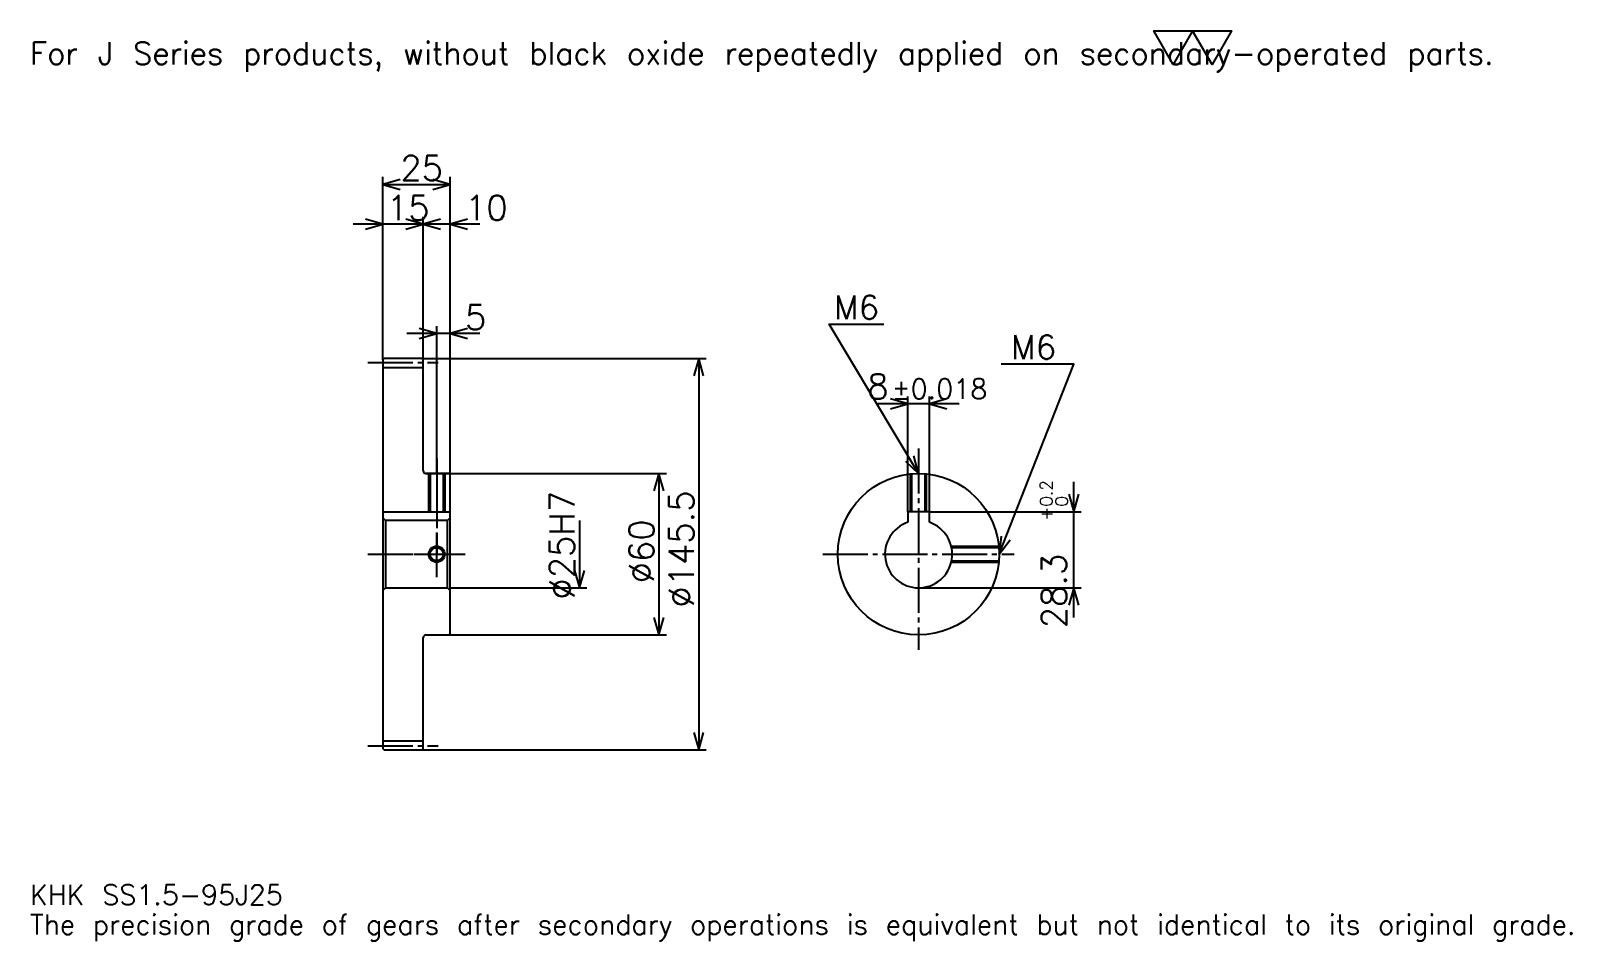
# Model space of a CAD drawing. Extents: x 19 to 592, y 7 to 345.
import ezdxf

# ---------------------------------------------------------------- set-up
doc = ezdxf.new("R2010")
doc.units = 0
doc.linetypes.add('DASHDOT', pattern=[22.173913, 16.630435, -1.847826, 1.847826, -1.847826])
doc.layers.get('0').update_dxf_attribs({"linetype": 'CONTINUOUS'})
doc.layers.add('DASHDOT', color=6, linetype='DASHDOT')
doc.styles.add('KANJI', font='TXT', dxfattribs={"bigfont": 'BIGFONT'})

msp = doc.modelspace()

# ---------------------------------------------------------------- linework, layer by layer
at = {"color": 5}
for p, q in [((149.67392, 223.347824), (149.67392, 290.793488)), ((149.67392, 288.021729), (174.67392, 288.021729)), ((174.67392, 223.347824), (174.67392, 290.793488)), ((164.67392, 223.347824), (164.67392, 276.010864)), ((175.76088, 273.239136), (138.58696, 273.239136)), ((185.76088, 273.239136), (153.58696, 273.239136)), ((169.67392, 223.347824), (169.67392, 235.358688)), ((185.76088, 232.586945), (158.58696, 232.586945)), ((149.67392, 222.847824), (149.67392, 223.347824)), ((164.17392, 223.347824), (174.67392, 223.347824)), ((164.67392, 222.847824), (164.67392, 223.347824)), ((169.67392, 180.597824), (169.67392, 223.347824)), ((169.67392, 180.597824), (169.67392, 223.347824)), ((174.67392, 223.347824), (269.836975, 223.347824)), ((174.67392, 180.097824), (174.67392, 223.347824)), ((267.065216, 223.347824), (267.065216, 77.847824)), ((363.891296, 206.467392), (333.717407, 206.467392)), ((344.804352, 166.397827), (344.804352, 209.239136)), ((352.804352, 166.397827), (352.804352, 209.239136)), ((165.67392, 180.597824), (174.67392, 180.597824)), ((174.67392, 180.597824), (255.054352, 180.597824)), ((252.282623, 180.597824), (252.282623, 120.597824)), ((406.521759, 127.010864), (406.521759, 177.484787)), ((352.804352, 166.397827), (409.293488, 166.397827)), ((222.717407, 163.097824), (222.717407, 138.097824)), ((174.67392, 138.097824), (225.489136, 138.097824)), ((348.804352, 138.097824), (409.293488, 138.097824)), ((165.67392, 120.597824), (174.67392, 120.597824)), ((174.67392, 120.597824), (255.054352, 120.597824)), ((164.17392, 77.847824), (174.67392, 77.847824)), ((174.67392, 77.847824), (269.836975, 77.847824))]:
    msp.add_line(p, q, dxfattribs=at)
at = {"color": 4}
for p, q in [((149.67392, 219.972824), (164.67392, 219.972824)), ((149.67392, 166.397827), (174.67392, 166.397827)), ((150.67392, 163.097824), (150.67392, 138.097824)), ((173.67392, 163.097824), (174.67392, 164.097824)), ((173.67392, 138.097824), (174.67392, 137.097824)), ((149.67392, 81.222824), (164.67392, 81.222824))]:
    msp.add_line(p, q, dxfattribs=at)
at = {"color": 7}
msp.add_lwpolyline([(443.478271, 332.608704), (436.271759, 345.100006), (465.097839, 345.100006), (457.891327, 332.608704), (450.684784, 345.100006), (443.478271, 332.608704)], dxfattribs=at)
at = {"color": 5}
for points in [[(156.141312, 289.869568), (149.67392, 288.021729), (156.141312, 286.17392)], [(168.206528, 286.17392), (174.67392, 288.021729), (168.206528, 289.869568)], [(143.206528, 271.391296), (149.67392, 273.239136), (143.206528, 275.086945)], [(158.206528, 271.391296), (164.67392, 273.239136), (158.206528, 275.086945)], [(171.141312, 275.086945), (164.67392, 273.239136), (171.141312, 271.391296)], [(181.141312, 275.086945), (174.67392, 273.239136), (181.141312, 271.391296)], [(348.804352, 180.597824), (315.543488, 236.032608), (335.869568, 236.032608)], [(163.206528, 230.739136), (169.67392, 232.586945), (163.206528, 234.434784)], [(181.141312, 234.434784), (174.67392, 232.586945), (181.141312, 230.739136)], [(268.913055, 216.880432), (267.065216, 223.347824), (265.217407, 216.880432)], [(378.804352, 150.597824), (406.521759, 221.25), (379.543518, 221.25)], [(338.336975, 204.619568), (344.804352, 206.467392), (338.336975, 208.315216)], [(359.271729, 208.315216), (352.804352, 206.467392), (359.271729, 204.619568)], [(343.892395, 185.192871), (348.804352, 180.597824), (347.061401, 187.094269)], [(254.130432, 174.130432), (252.282623, 180.597824), (250.434784, 174.130432)], [(404.67395, 172.865219), (406.521759, 166.397827), (408.369598, 172.865219)], [(379.446106, 157.29332), (378.804352, 150.597824), (382.886475, 155.943634)], [(220.869568, 144.565216), (222.717407, 138.097824), (224.565216, 144.565216)], [(408.369598, 131.630432), (406.521759, 138.097824), (404.67395, 131.630432)], [(250.434784, 127.065216), (252.282623, 120.597824), (254.130432, 127.065216)], [(265.217407, 84.315216), (267.065216, 77.847824), (268.913055, 84.315216)]]:
    msp.add_lwpolyline(points, dxfattribs=at)
at = {"color": 4}
for points in [[(164.67392, 181.597824), (164.67392, 222.847824), (164.17392, 223.347824), (150.17392, 223.347824), (149.67392, 222.847824), (149.67392, 137.097824)], [(165.67392, 120.597824), (174.17392, 120.597824), (174.67392, 121.097824), (174.67392, 180.097824), (174.17392, 180.597824), (165.67392, 180.597824)], [(166.67392, 180.597824), (166.67392, 166.397827)], [(167.213928, 180.597824), (167.213928, 166.397827)], [(172.133911, 180.597824), (172.133911, 166.397827)], [(172.67392, 180.597824), (172.67392, 166.397827)], [(345.804352, 166.397827), (345.804352, 180.447449)], [(346.34436, 166.397827), (346.34436, 180.496796)], [(351.264343, 166.397827), (351.264343, 180.496796)], [(351.804352, 166.397827), (351.804352, 180.447449)], [(352.804352, 162.440536), (352.804352, 166.397827), (344.804352, 166.397827), (344.804352, 162.440536)], [(149.67392, 137.097824), (150.67392, 138.097824), (173.67392, 138.097824), (173.67392, 163.097824), (150.67392, 163.097824), (149.67392, 164.097824)], [(360.939026, 153.597824), (378.653992, 153.597824)], [(361.059875, 153.057831), (378.703308, 153.057831)], [(360.939026, 147.597824), (378.653992, 147.597824)], [(361.059875, 148.137817), (378.703308, 148.137817)], [(149.67392, 137.097824), (149.67392, 78.347824), (150.17392, 77.847824), (164.17392, 77.847824), (164.67392, 78.347824), (164.67392, 119.597824)]]:
    msp.add_lwpolyline(points, dxfattribs=at)
for centre, radius in [((348.804352, 150.597824), 30), ((169.67392, 150.597824), 2.46)]:
    msp.add_circle(centre, radius, dxfattribs=at)
at = {"color": 7}
msp.add_circle((169.67392, 150.597824), 3, dxfattribs=at)
at = {"color": 4}
for centre, radius, start, end in [((165.67392, 181.597824), 1, 180, 270), ((348.804352, 150.597824), 12.5, 108.662925185, 71.337074815), ((165.67392, 119.597824), 1, 90, 180)]:
    msp.add_arc(centre, radius, start, end, dxfattribs=at)
at = {"layer": 'DASHDOT', "color": 7}
for p, q in [((144.130447, 221.847824), (170.217392, 221.847824)), ((348.804352, 189.83696), (348.804352, 115.054344)), ((169.67392, 180.597824), (169.67392, 150.597824)), ((144.130447, 150.597824), (180.217392, 150.597824)), ((313.260864, 150.597824), (384.347839, 150.597824)), ((144.130447, 79.347824), (170.217392, 79.347824))]:
    msp.add_line(p, q, dxfattribs=at)
for points in [[(169.67392, 186.141296), (169.67392, 160.85434)], [(169.67392, 142.054352), (169.67392, 159.141296)], [(161.130447, 150.597824), (178.217392, 150.597824)]]:
    msp.add_lwpolyline(points, dxfattribs=at)

# ---------------------------------------------------------------- texts
at = {"color": 7, "style": 'KANJI'}
for s, height, p in [('For J Series products, without black oxide repeatedly applied on secondary-operated parts.', 8.315217, (18.47826, 332.608704)), ('25', 9.23913, (156.168488, 289.5)), ('15', 9.23913, (151.168488, 274.717407)), ('10', 9.23913, (180.217392, 274.717407)), ('M6', 8.869566, (317.391296, 237.880432)), ('5', 9.23913, (180.217392, 234.065216)), ('M6', 8.869566, (383.239136, 223.097824)), ('8', 9.23913, (329.732971, 208.315216)), ('%%p0.018', 7.391304, (338.87854, 208.315216)), ('KHK SS1.5-95J25', 7.391304, (18.47826, 20.326086)), ('The precision grade of gears after secondary operations is equivalent but not identical to its original grade.', 7.391304, (18.47826, 9.23913))]:
    msp.add_text(s, height=height, dxfattribs=at).set_placement(p)
for s, height, p in [('%%c25H7', 9.23913, (220.869568, 133.736404)), ('%%c145.5', 9.23913, (265.217407, 130.733704)), ('0.2', 4.619565, (398.576111, 168.238281)), ('+', 4.619565, (398.576111, 163.064362)), ('0', 4.619565, (404.304382, 168.238281)), ('%%c60', 9.23913, (250.434784, 139.741852)), ('28.3', 9.23913, (403.75, 123.073753))]:
    msp.add_text(s, height=height, rotation=90, dxfattribs=at).set_placement(p)

doc.saveas('drawing.dxf')
